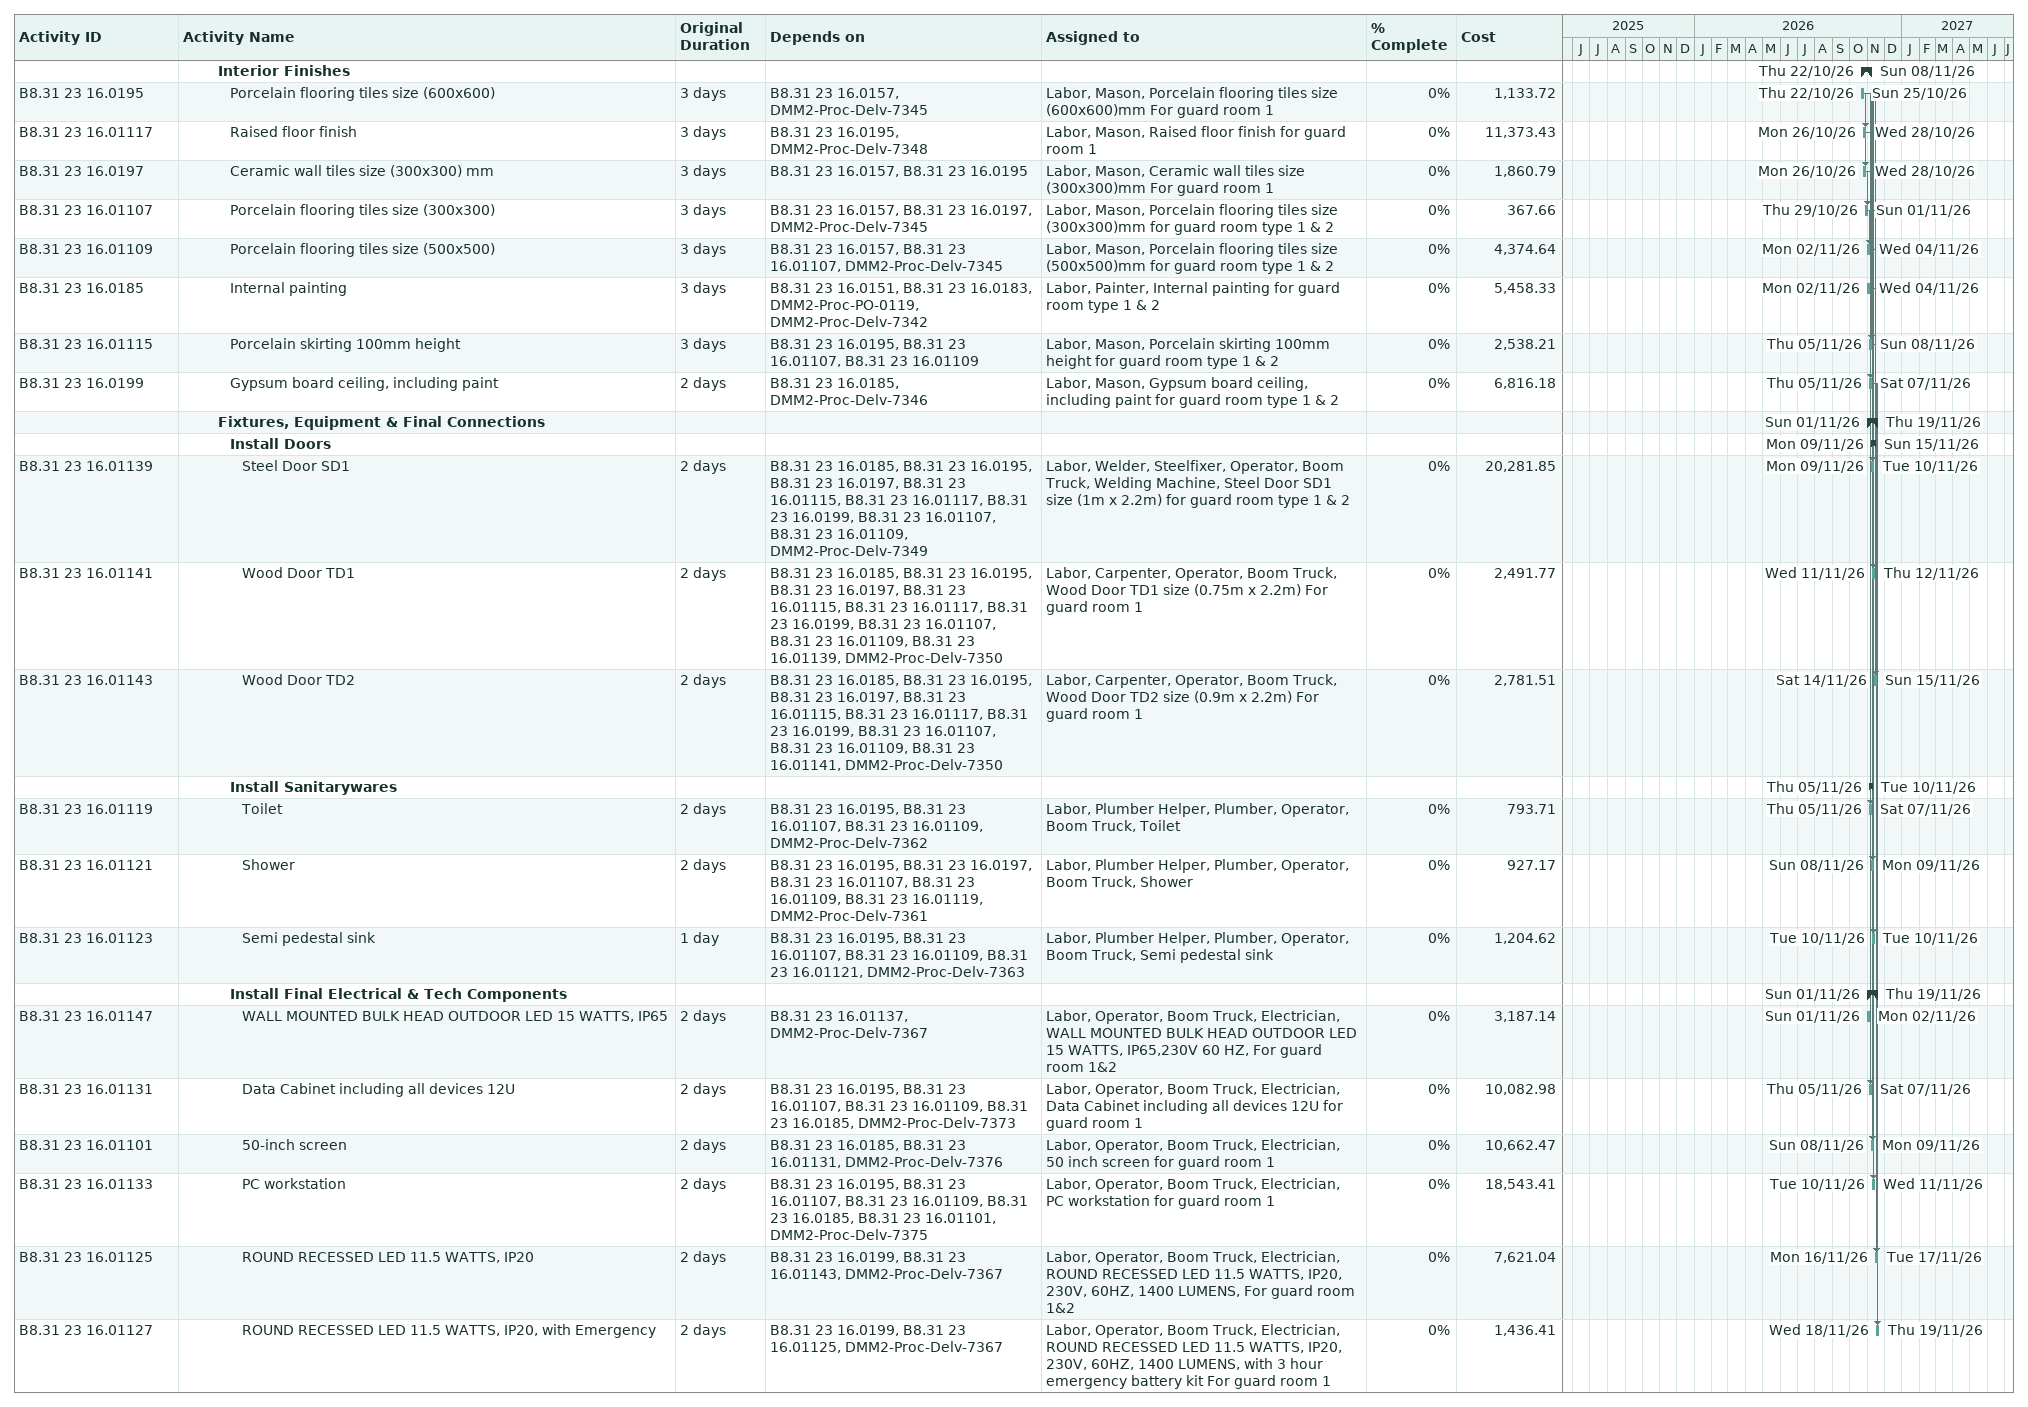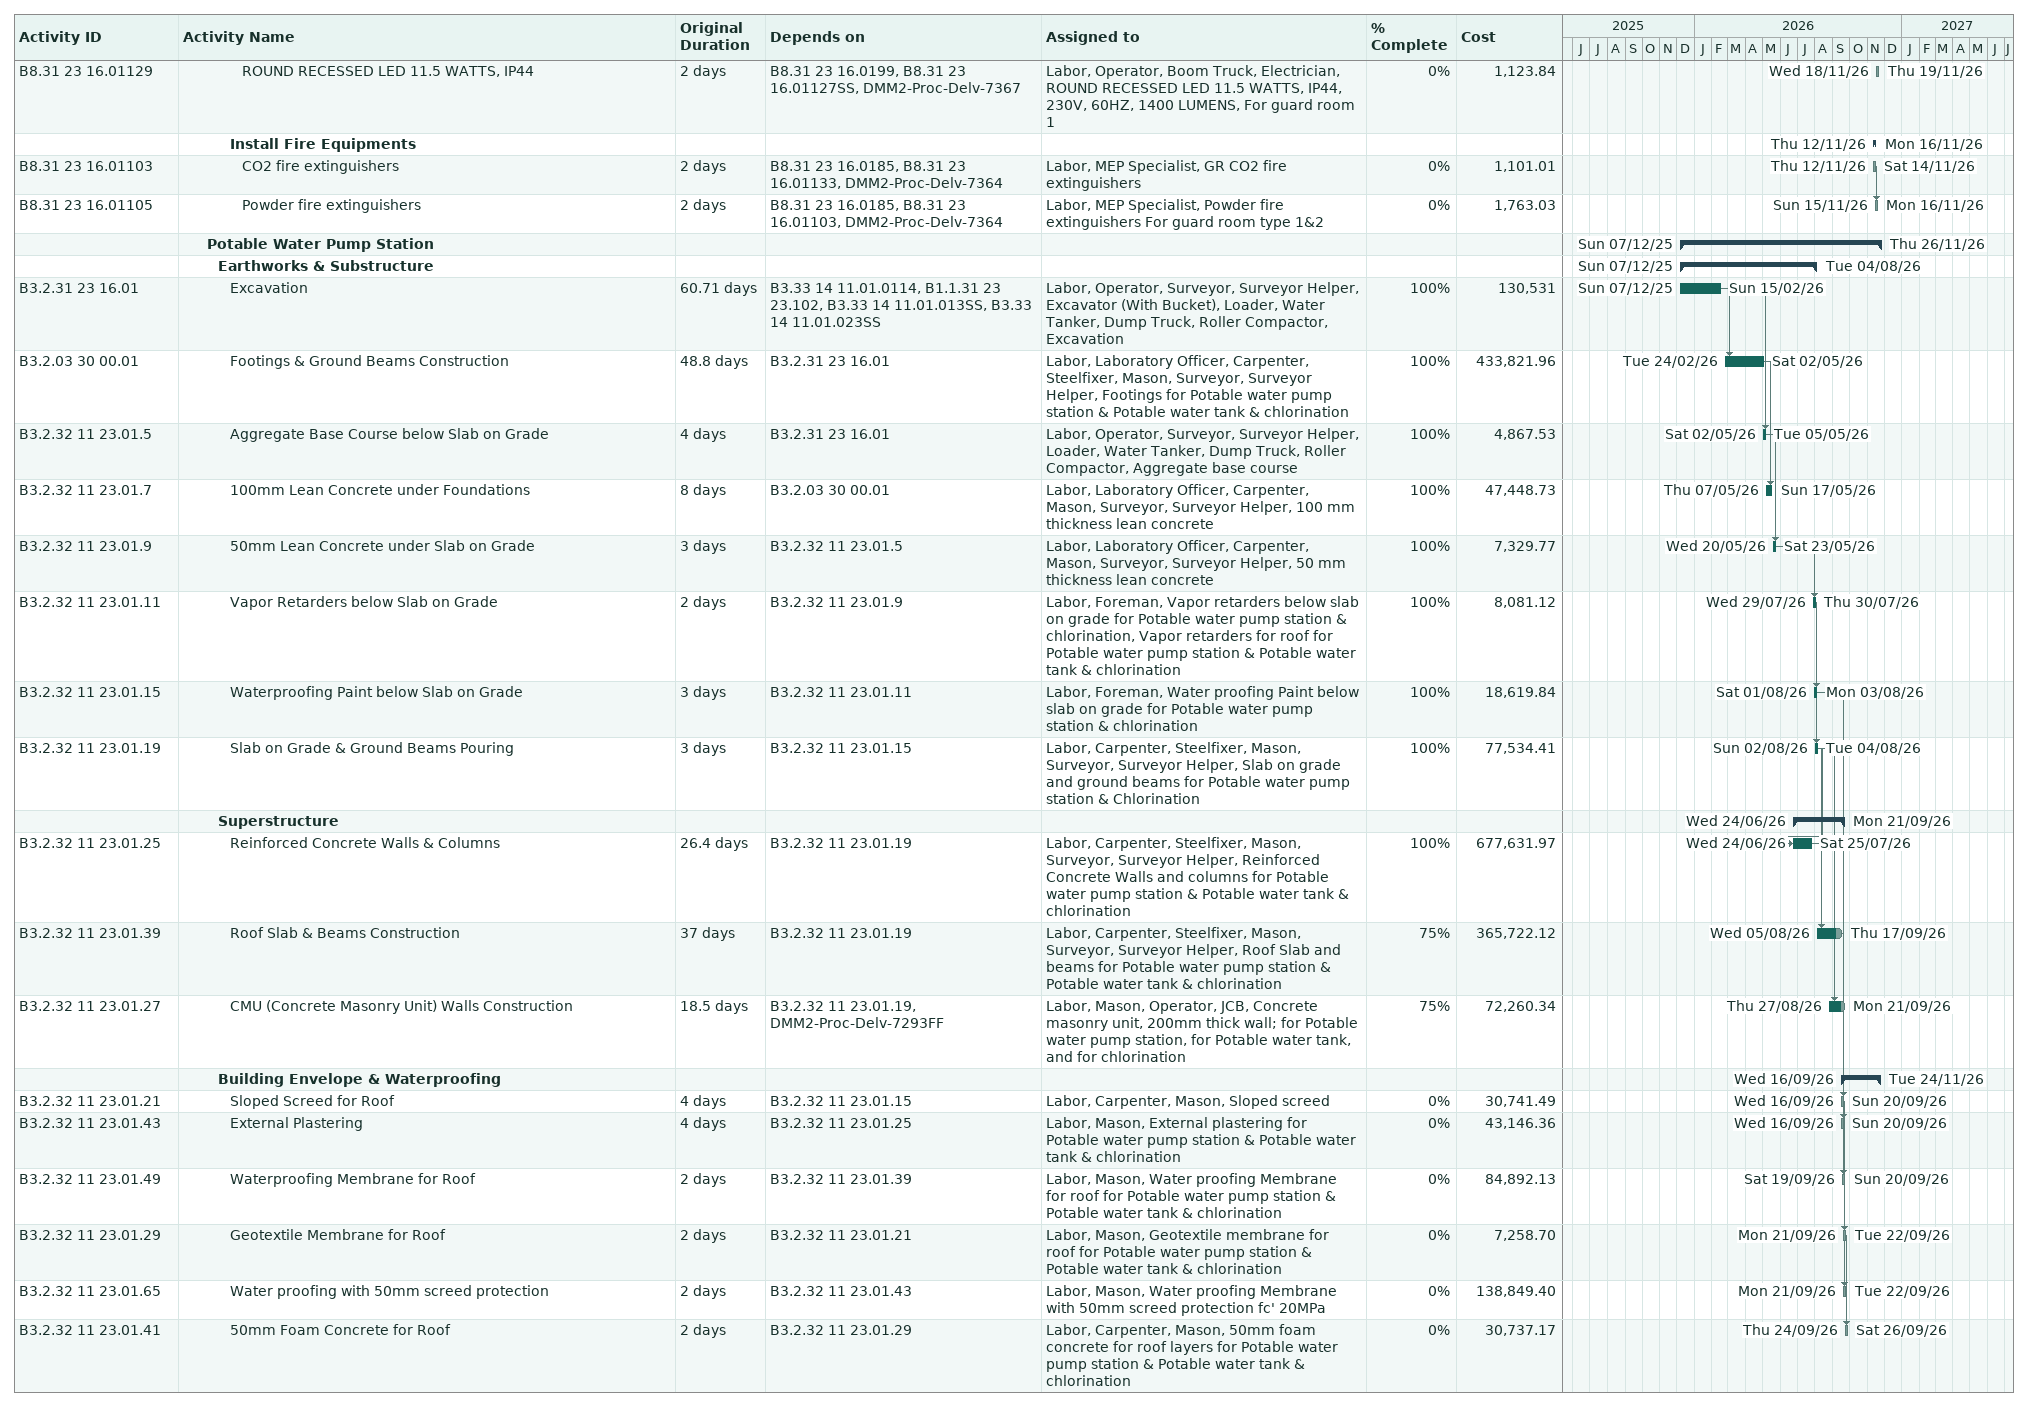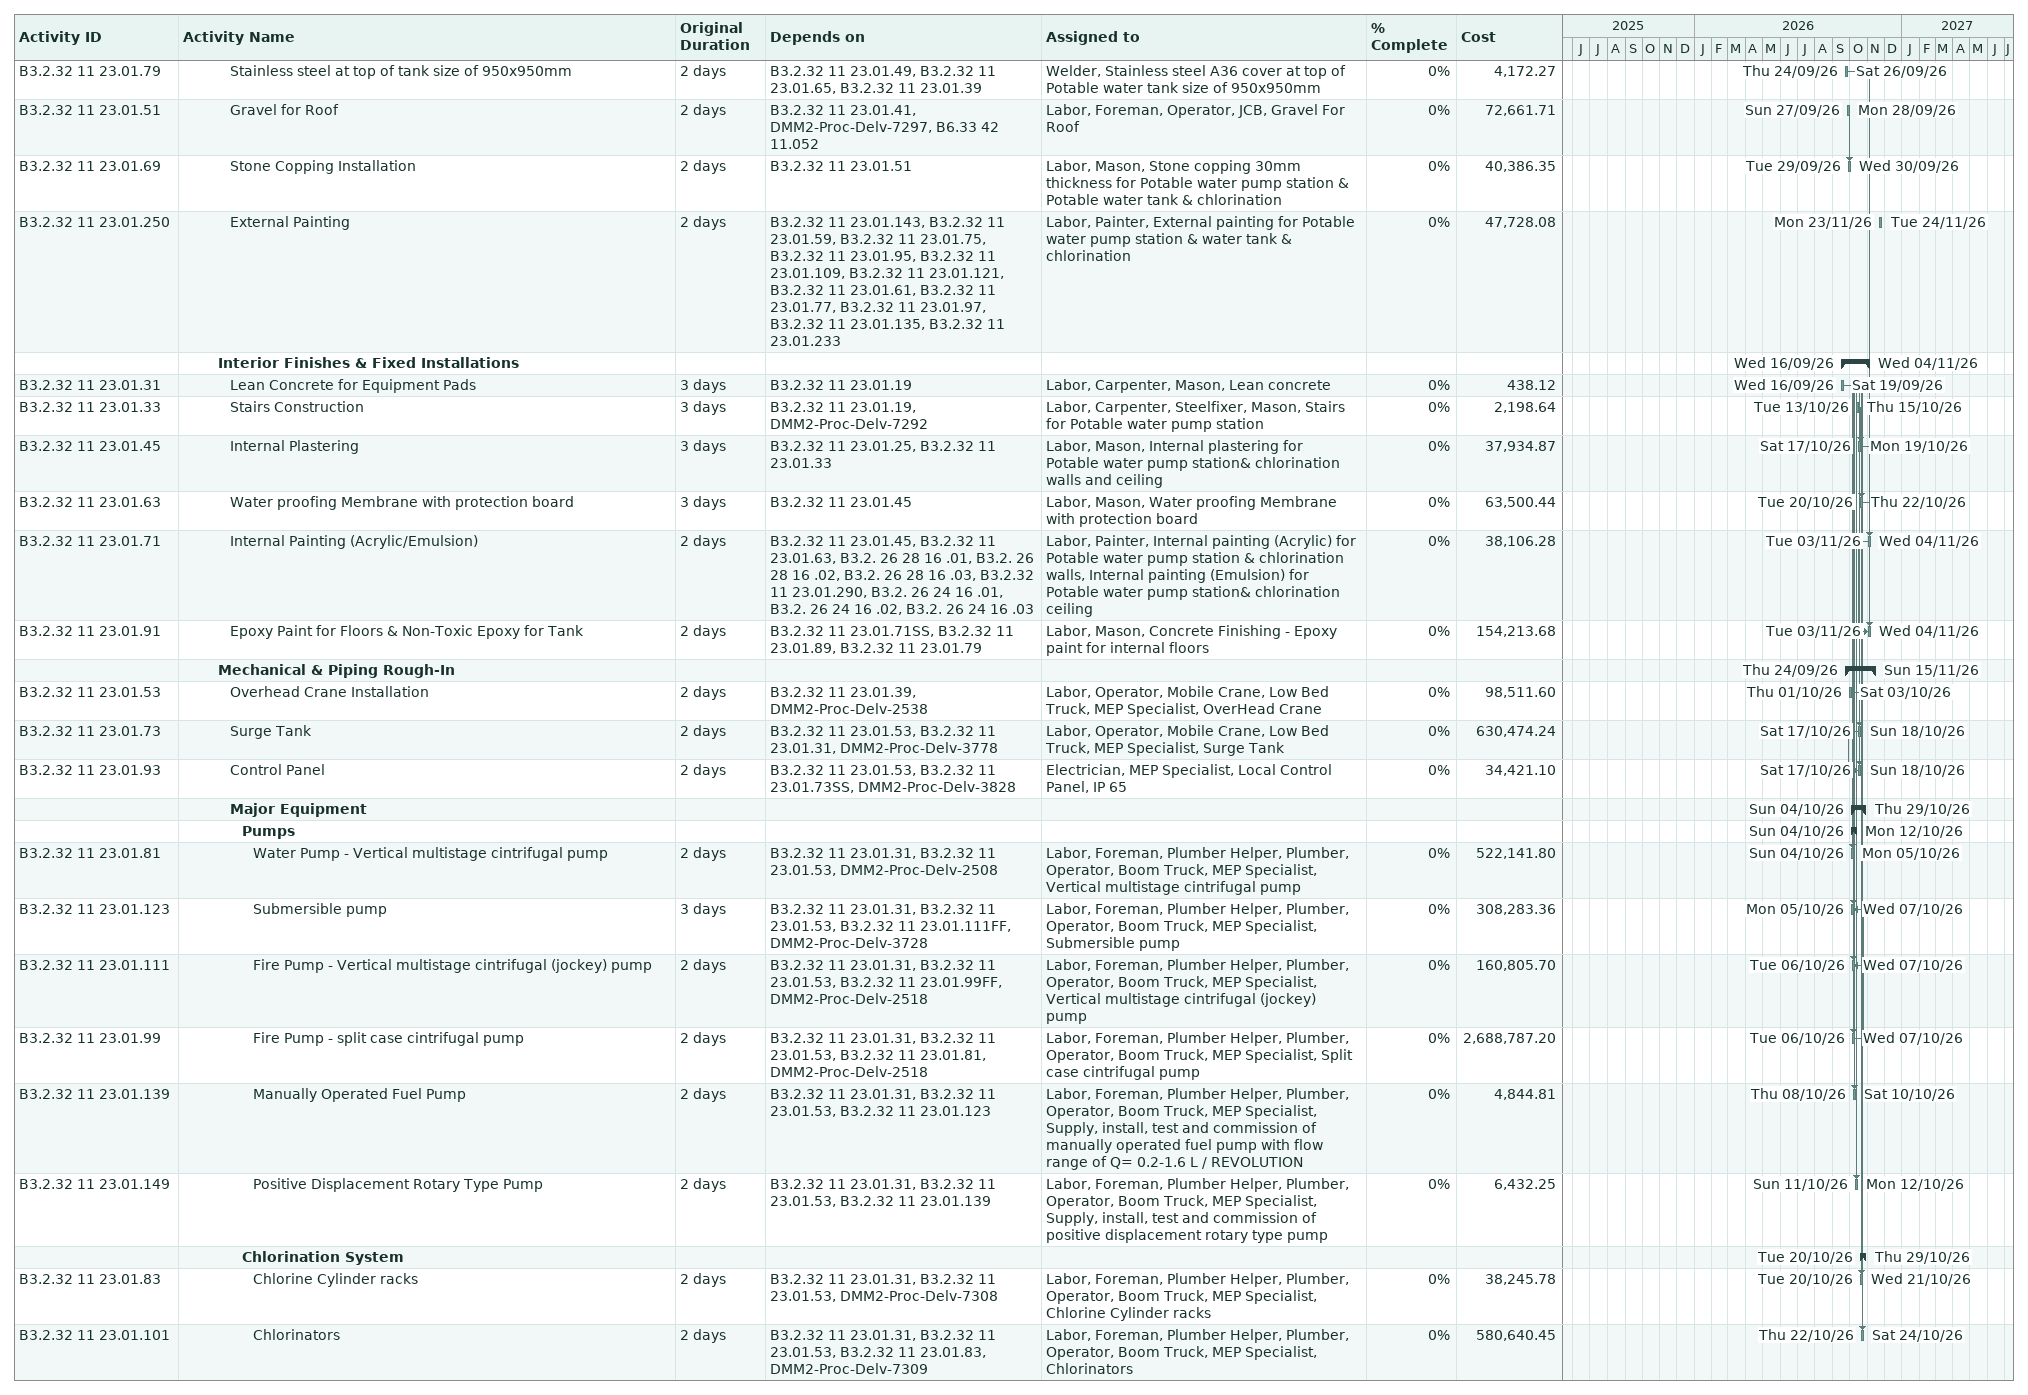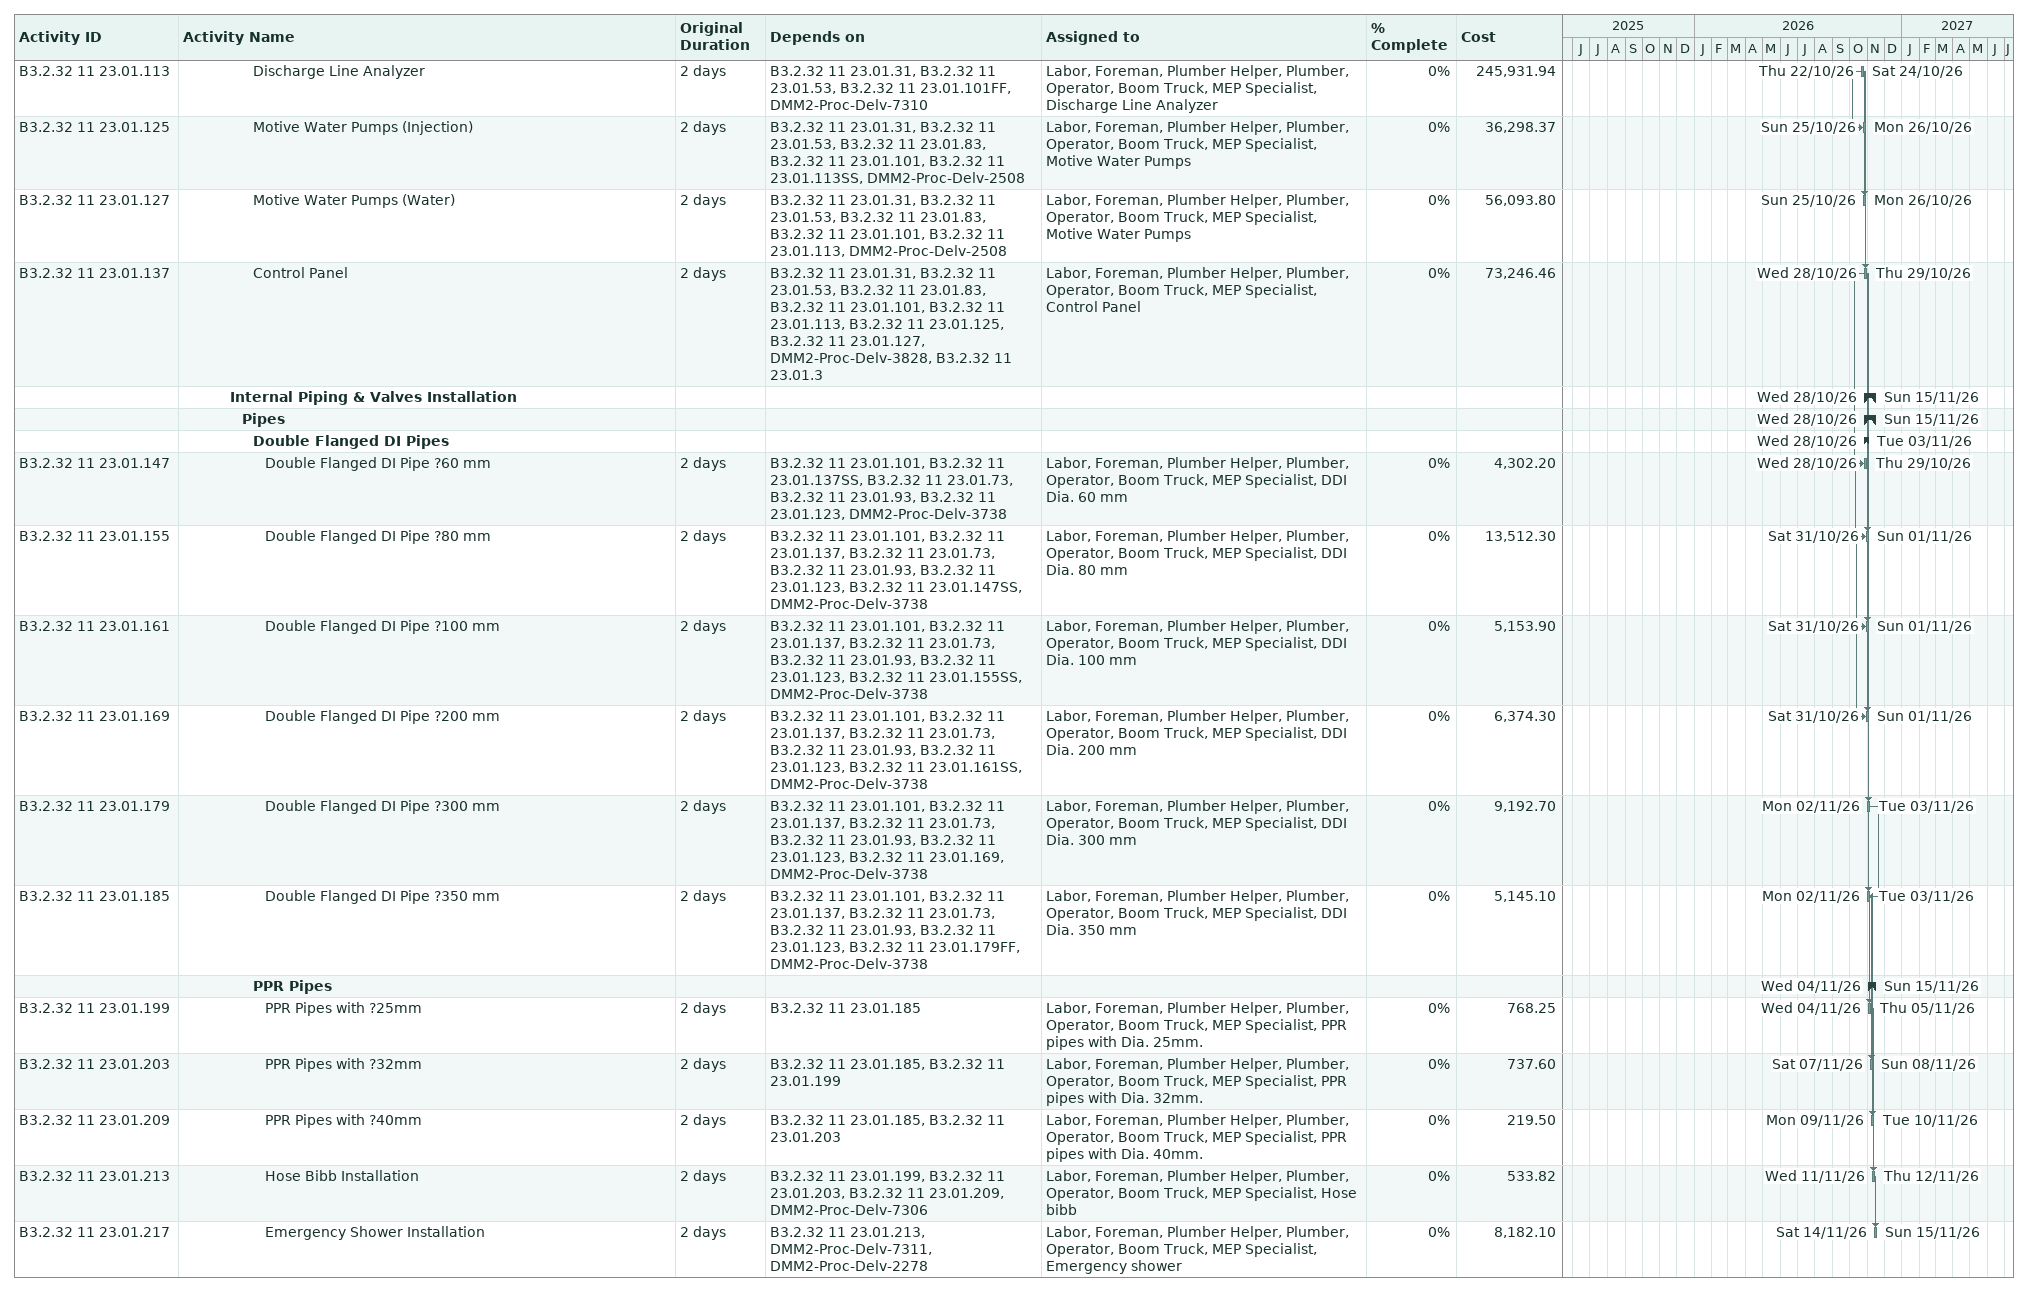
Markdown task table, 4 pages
| ID | Level | Task | Original duration | Start | Finish | Predecessors | Resources | % complete | Cost |
|---|---|---|---|---|---|---|---|---|---|
|  | 4 | **Interior Finishes** |  | 2026-10-22 | 2026-11-08 |  |  |  |  |
| B8.31 23 16.0195 | 5 | Porcelain flooring tiles size (600x600) | 3d | 2026-10-22 | 2026-10-25 | B8.31 23 16.0157, DMM2-Proc-Delv-7345 | Labor, Mason, Porcelain flooring tiles size (600x600)mm For guard room 1 | 0 | 1133.72 |
| B8.31 23 16.01117 | 5 | Raised floor finish | 3d | 2026-10-26 | 2026-10-28 | B8.31 23 16.0195, DMM2-Proc-Delv-7348 | Labor, Mason, Raised floor finish for guard room 1 | 0 | 11373.43 |
| B8.31 23 16.0197 | 5 | Ceramic wall tiles size (300x300) mm | 3d | 2026-10-26 | 2026-10-28 | B8.31 23 16.0157, B8.31 23 16.0195 | Labor, Mason, Ceramic wall tiles size (300x300)mm For guard room 1 | 0 | 1860.79 |
| B8.31 23 16.01107 | 5 | Porcelain flooring tiles size (300x300) | 3d | 2026-10-29 | 2026-11-01 | B8.31 23 16.0157, B8.31 23 16.0197, DMM2-Proc-Delv-7345 | Labor, Mason, Porcelain flooring tiles size (300x300)mm for guard room type 1 & 2 | 0 | 367.66 |
| B8.31 23 16.01109 | 5 | Porcelain flooring tiles size (500x500) | 3d | 2026-11-02 | 2026-11-04 | B8.31 23 16.0157, B8.31 23 16.01107, DMM2-Proc-Delv-7345 | Labor, Mason, Porcelain flooring tiles size (500x500)mm for guard room type 1 & 2 | 0 | 4374.64 |
| B8.31 23 16.0185 | 5 | Internal painting | 3d | 2026-11-02 | 2026-11-04 | B8.31 23 16.0151, B8.31 23 16.0183, DMM2-Proc-PO-0119, DMM2-Proc-Delv-7342 | Labor, Painter, Internal painting for guard room type 1 & 2 | 0 | 5458.33 |
| B8.31 23 16.01115 | 5 | Porcelain skirting 100mm height | 3d | 2026-11-05 | 2026-11-08 | B8.31 23 16.0195, B8.31 23 16.01107, B8.31 23 16.01109 | Labor, Mason, Porcelain skirting 100mm height for guard room type 1 & 2 | 0 | 2538.21 |
| B8.31 23 16.0199 | 5 | Gypsum board ceiling, including paint | 2d | 2026-11-05 | 2026-11-07 | B8.31 23 16.0185, DMM2-Proc-Delv-7346 | Labor, Mason, Gypsum board ceiling, including paint for guard room type 1 & 2 | 0 | 6816.18 |
|  | 4 | **Fixtures, Equipment & Final Connections** |  | 2026-11-01 | 2026-11-19 |  |  |  |  |
|  | 5 | **Install Doors** |  | 2026-11-09 | 2026-11-15 |  |  |  |  |
| B8.31 23 16.01139 | 6 | Steel Door SD1 | 2d | 2026-11-09 | 2026-11-10 | B8.31 23 16.0185, B8.31 23 16.0195, B8.31 23 16.0197, B8.31 23 16.01115, B8.31 23 16.01117, B8.31 23 16.0199, B8.31 23 16.01107, B8.31 23 16.01109, DMM2-Proc-Delv-7349 | Labor, Welder, Steelfixer, Operator, Boom Truck, Welding Machine, Steel Door SD1 size (1m x 2.2m) for guard room type 1 & 2 | 0 | 20281.85 |
| B8.31 23 16.01141 | 6 | Wood Door TD1 | 2d | 2026-11-11 | 2026-11-12 | B8.31 23 16.0185, B8.31 23 16.0195, B8.31 23 16.0197, B8.31 23 16.01115, B8.31 23 16.01117, B8.31 23 16.0199, B8.31 23 16.01107, B8.31 23 16.01109, B8.31 23 16.01139, DMM2-Proc-Delv-7350 | Labor, Carpenter, Operator, Boom Truck, Wood Door TD1 size (0.75m x 2.2m) For guard room 1 | 0 | 2491.77 |
| B8.31 23 16.01143 | 6 | Wood Door TD2 | 2d | 2026-11-14 | 2026-11-15 | B8.31 23 16.0185, B8.31 23 16.0195, B8.31 23 16.0197, B8.31 23 16.01115, B8.31 23 16.01117, B8.31 23 16.0199, B8.31 23 16.01107, B8.31 23 16.01109, B8.31 23 16.01141, DMM2-Proc-Delv-7350 | Labor, Carpenter, Operator, Boom Truck, Wood Door TD2 size (0.9m x 2.2m) For guard room 1 | 0 | 2781.51 |
|  | 5 | **Install Sanitarywares** |  | 2026-11-05 | 2026-11-10 |  |  |  |  |
| B8.31 23 16.01119 | 6 | Toilet | 2d | 2026-11-05 | 2026-11-07 | B8.31 23 16.0195, B8.31 23 16.01107, B8.31 23 16.01109, DMM2-Proc-Delv-7362 | Labor, Plumber Helper, Plumber, Operator, Boom Truck, Toilet | 0 | 793.71 |
| B8.31 23 16.01121 | 6 | Shower | 2d | 2026-11-08 | 2026-11-09 | B8.31 23 16.0195, B8.31 23 16.0197, B8.31 23 16.01107, B8.31 23 16.01109, B8.31 23 16.01119, DMM2-Proc-Delv-7361 | Labor, Plumber Helper, Plumber, Operator, Boom Truck, Shower | 0 | 927.17 |
| B8.31 23 16.01123 | 6 | Semi pedestal sink | 1d | 2026-11-10 | 2026-11-10 | B8.31 23 16.0195, B8.31 23 16.01107, B8.31 23 16.01109, B8.31 23 16.01121, DMM2-Proc-Delv-7363 | Labor, Plumber Helper, Plumber, Operator, Boom Truck, Semi pedestal sink | 0 | 1204.62 |
|  | 5 | **Install Final Electrical & Tech Components** |  | 2026-11-01 | 2026-11-19 |  |  |  |  |
| B8.31 23 16.01147 | 6 | WALL MOUNTED BULK HEAD OUTDOOR LED 15 WATTS, IP65 | 2d | 2026-11-01 | 2026-11-02 | B8.31 23 16.01137, DMM2-Proc-Delv-7367 | Labor, Operator, Boom Truck, Electrician, WALL MOUNTED BULK HEAD OUTDOOR LED 15 WATTS, IP65,230V 60 HZ, For guard room 1&2 | 0 | 3187.14 |
| B8.31 23 16.01131 | 6 | Data Cabinet including all devices 12U | 2d | 2026-11-05 | 2026-11-07 | B8.31 23 16.0195, B8.31 23 16.01107, B8.31 23 16.01109, B8.31 23 16.0185, DMM2-Proc-Delv-7373 | Labor, Operator, Boom Truck, Electrician, Data Cabinet including all devices 12U for guard room 1 | 0 | 10082.98 |
| B8.31 23 16.01101 | 6 | 50-inch screen | 2d | 2026-11-08 | 2026-11-09 | B8.31 23 16.0185, B8.31 23 16.01131, DMM2-Proc-Delv-7376 | Labor, Operator, Boom Truck, Electrician, 50 inch screen for guard room 1 | 0 | 10662.47 |
| B8.31 23 16.01133 | 6 | PC workstation | 2d | 2026-11-10 | 2026-11-11 | B8.31 23 16.0195, B8.31 23 16.01107, B8.31 23 16.01109, B8.31 23 16.0185, B8.31 23 16.01101, DMM2-Proc-Delv-7375 | Labor, Operator, Boom Truck, Electrician, PC workstation for guard room 1 | 0 | 18543.41 |
| B8.31 23 16.01125 | 6 | ROUND RECESSED LED 11.5 WATTS, IP20 | 2d | 2026-11-16 | 2026-11-17 | B8.31 23 16.0199, B8.31 23 16.01143, DMM2-Proc-Delv-7367 | Labor, Operator, Boom Truck, Electrician, ROUND RECESSED LED 11.5 WATTS, IP20, 230V, 60HZ, 1400 LUMENS, For guard room 1&2 | 0 | 7621.04 |
| B8.31 23 16.01127 | 6 | ROUND RECESSED LED 11.5 WATTS, IP20, with Emergency | 2d | 2026-11-18 | 2026-11-19 | B8.31 23 16.0199, B8.31 23 16.01125, DMM2-Proc-Delv-7367 | Labor, Operator, Boom Truck, Electrician, ROUND RECESSED LED 11.5 WATTS, IP20, 230V, 60HZ, 1400 LUMENS, with 3 hour emergency battery kit For guard room 1 | 0 | 1436.41 |
| B8.31 23 16.01129 | 6 | ROUND RECESSED LED 11.5 WATTS, IP44 | 2d | 2026-11-18 | 2026-11-19 | B8.31 23 16.0199, B8.31 23 16.01127SS, DMM2-Proc-Delv-7367 | Labor, Operator, Boom Truck, Electrician, ROUND RECESSED LED 11.5 WATTS, IP44, 230V, 60HZ, 1400 LUMENS, For guard room 1 | 0 | 1123.84 |
|  | 5 | **Install Fire Equipments** |  | 2026-11-12 | 2026-11-16 |  |  |  |  |
| B8.31 23 16.01103 | 6 | CO2 fire extinguishers | 2d | 2026-11-12 | 2026-11-14 | B8.31 23 16.0185, B8.31 23 16.01133, DMM2-Proc-Delv-7364 | Labor, MEP Specialist, GR CO2 fire extinguishers | 0 | 1101.01 |
| B8.31 23 16.01105 | 6 | Powder fire extinguishers | 2d | 2026-11-15 | 2026-11-16 | B8.31 23 16.0185, B8.31 23 16.01103, DMM2-Proc-Delv-7364 | Labor, MEP Specialist, Powder fire extinguishers For guard room type 1&2 | 0 | 1763.03 |
|  | 3 | **Potable Water Pump Station** |  | 2025-12-07 | 2026-11-26 |  |  |  |  |
|  | 4 | **Earthworks & Substructure** |  | 2025-12-07 | 2026-08-04 |  |  |  |  |
| B3.2.31 23 16.01 | 5 | Excavation | 60.71d | 2025-12-07 | 2026-02-15 | B3.33 14 11.01.0114, B1.1.31 23 23.102, B3.33 14 11.01.013SS, B3.33 14 11.01.023SS | Labor, Operator, Surveyor, Surveyor Helper, Excavator (With Bucket), Loader, Water Tanker, Dump Truck, Roller Compactor, Excavation | 100 | 130531 |
| B3.2.03 30 00.01 | 5 | Footings & Ground Beams Construction | 48.8d | 2026-02-24 | 2026-05-02 | B3.2.31 23 16.01 | Labor, Laboratory Officer, Carpenter, Steelfixer, Mason, Surveyor, Surveyor Helper, Footings for Potable water pump station & Potable water tank & chlorination | 100 | 433821.96 |
| B3.2.32 11 23.01.5 | 5 | Aggregate Base Course below Slab on Grade | 4d | 2026-05-02 | 2026-05-05 | B3.2.31 23 16.01 | Labor, Operator, Surveyor, Surveyor Helper, Loader, Water Tanker, Dump Truck, Roller Compactor, Aggregate base course | 100 | 4867.53 |
| B3.2.32 11 23.01.7 | 5 | 100mm Lean Concrete under Foundations | 8d | 2026-05-07 | 2026-05-17 | B3.2.03 30 00.01 | Labor, Laboratory Officer, Carpenter, Mason, Surveyor, Surveyor Helper, 100 mm thickness lean concrete | 100 | 47448.73 |
| B3.2.32 11 23.01.9 | 5 | 50mm Lean Concrete under Slab on Grade | 3d | 2026-05-20 | 2026-05-23 | B3.2.32 11 23.01.5 | Labor, Laboratory Officer, Carpenter, Mason, Surveyor, Surveyor Helper, 50 mm thickness lean concrete | 100 | 7329.77 |
| B3.2.32 11 23.01.11 | 5 | Vapor Retarders below Slab on Grade | 2d | 2026-07-29 | 2026-07-30 | B3.2.32 11 23.01.9 | Labor, Foreman, Vapor retarders below slab on grade for Potable water pump station & chlorination, Vapor retarders for roof for Potable water pump station & Potable water tank & chlorination | 100 | 8081.12 |
| B3.2.32 11 23.01.15 | 5 | Waterproofing Paint below Slab on Grade | 3d | 2026-08-01 | 2026-08-03 | B3.2.32 11 23.01.11 | Labor, Foreman, Water proofing Paint below slab on grade for Potable water pump station & chlorination | 100 | 18619.84 |
| B3.2.32 11 23.01.19 | 5 | Slab on Grade & Ground Beams Pouring | 3d | 2026-08-02 | 2026-08-04 | B3.2.32 11 23.01.15 | Labor, Carpenter, Steelfixer, Mason, Surveyor, Surveyor Helper, Slab on grade and ground beams for Potable water pump station & Chlorination | 100 | 77534.41 |
|  | 4 | **Superstructure** |  | 2026-06-24 | 2026-09-21 |  |  |  |  |
| B3.2.32 11 23.01.25 | 5 | Reinforced Concrete Walls & Columns | 26.4d | 2026-06-24 | 2026-07-25 | B3.2.32 11 23.01.19 | Labor, Carpenter, Steelfixer, Mason, Surveyor, Surveyor Helper, Reinforced Concrete Walls and columns for Potable water pump station & Potable water tank & chlorination | 100 | 677631.97 |
| B3.2.32 11 23.01.39 | 5 | Roof Slab & Beams Construction | 37d | 2026-08-05 | 2026-09-17 | B3.2.32 11 23.01.19 | Labor, Carpenter, Steelfixer, Mason, Surveyor, Surveyor Helper, Roof Slab and beams for Potable water pump station & Potable water tank & chlorination | 75 | 365722.12 |
| B3.2.32 11 23.01.27 | 5 | CMU (Concrete Masonry Unit) Walls Construction | 18.5d | 2026-08-27 | 2026-09-21 | B3.2.32 11 23.01.19, DMM2-Proc-Delv-7293FF | Labor, Mason, Operator, JCB, Concrete masonry unit, 200mm thick wall; for Potable water pump station, for Potable water tank, and for chlorination | 75 | 72260.34 |
|  | 4 | **Building Envelope & Waterproofing** |  | 2026-09-16 | 2026-11-24 |  |  |  |  |
| B3.2.32 11 23.01.21 | 5 | Sloped Screed for Roof | 4d | 2026-09-16 | 2026-09-20 | B3.2.32 11 23.01.15 | Labor, Carpenter, Mason, Sloped screed | 0 | 30741.49 |
| B3.2.32 11 23.01.43 | 5 | External Plastering | 4d | 2026-09-16 | 2026-09-20 | B3.2.32 11 23.01.25 | Labor, Mason, External plastering for Potable water pump station & Potable water tank & chlorination | 0 | 43146.36 |
| B3.2.32 11 23.01.49 | 5 | Waterproofing Membrane for Roof | 2d | 2026-09-19 | 2026-09-20 | B3.2.32 11 23.01.39 | Labor, Mason, Water proofing Membrane for roof for Potable water pump station & Potable water tank & chlorination | 0 | 84892.13 |
| B3.2.32 11 23.01.29 | 5 | Geotextile Membrane for Roof | 2d | 2026-09-21 | 2026-09-22 | B3.2.32 11 23.01.21 | Labor, Mason, Geotextile membrane for roof for Potable water pump station & Potable water tank & chlorination | 0 | 7258.70 |
| B3.2.32 11 23.01.65 | 5 | Water proofing with 50mm screed protection | 2d | 2026-09-21 | 2026-09-22 | B3.2.32 11 23.01.43 | Labor, Mason, Water proofing Membrane with 50mm screed protection fc' 20MPa | 0 | 138849.40 |
| B3.2.32 11 23.01.41 | 5 | 50mm Foam Concrete for Roof | 2d | 2026-09-24 | 2026-09-26 | B3.2.32 11 23.01.29 | Labor, Carpenter, Mason, 50mm foam concrete for roof layers for Potable water pump station & Potable water tank & chlorination | 0 | 30737.17 |
| B3.2.32 11 23.01.79 | 5 | Stainless steel at top of tank size of 950x950mm | 2d | 2026-09-24 | 2026-09-26 | B3.2.32 11 23.01.49, B3.2.32 11 23.01.65, B3.2.32 11 23.01.39 | Welder, Stainless steel A36 cover at top of Potable water tank size of 950x950mm | 0 | 4172.27 |
| B3.2.32 11 23.01.51 | 5 | Gravel for Roof | 2d | 2026-09-27 | 2026-09-28 | B3.2.32 11 23.01.41, DMM2-Proc-Delv-7297, B6.33 42 11.052 | Labor, Foreman, Operator, JCB, Gravel For Roof | 0 | 72661.71 |
| B3.2.32 11 23.01.69 | 5 | Stone Copping Installation | 2d | 2026-09-29 | 2026-09-30 | B3.2.32 11 23.01.51 | Labor, Mason, Stone copping 30mm thickness for Potable water pump station & Potable water tank & chlorination | 0 | 40386.35 |
| B3.2.32 11 23.01.250 | 5 | External Painting | 2d | 2026-11-23 | 2026-11-24 | B3.2.32 11 23.01.143, B3.2.32 11 23.01.59, B3.2.32 11 23.01.75, B3.2.32 11 23.01.95, B3.2.32 11 23.01.109, B3.2.32 11 23.01.121, B3.2.32 11 23.01.61, B3.2.32 11 23.01.77, B3.2.32 11 23.01.97, B3.2.32 11 23.01.135, B3.2.32 11 23.01.233 | Labor, Painter, External painting for Potable water pump station & water tank & chlorination | 0 | 47728.08 |
|  | 4 | **Interior Finishes & Fixed Installations** |  | 2026-09-16 | 2026-11-04 |  |  |  |  |
| B3.2.32 11 23.01.31 | 5 | Lean Concrete for Equipment Pads | 3d | 2026-09-16 | 2026-09-19 | B3.2.32 11 23.01.19 | Labor, Carpenter, Mason, Lean concrete | 0 | 438.12 |
| B3.2.32 11 23.01.33 | 5 | Stairs Construction | 3d | 2026-10-13 | 2026-10-15 | B3.2.32 11 23.01.19, DMM2-Proc-Delv-7292 | Labor, Carpenter, Steelfixer, Mason, Stairs for Potable water pump station | 0 | 2198.64 |
| B3.2.32 11 23.01.45 | 5 | Internal Plastering | 3d | 2026-10-17 | 2026-10-19 | B3.2.32 11 23.01.25, B3.2.32 11 23.01.33 | Labor, Mason, Internal plastering for Potable water pump station& chlorination walls and ceiling | 0 | 37934.87 |
| B3.2.32 11 23.01.63 | 5 | Water proofing Membrane with protection board | 3d | 2026-10-20 | 2026-10-22 | B3.2.32 11 23.01.45 | Labor, Mason, Water proofing Membrane with protection board | 0 | 63500.44 |
| B3.2.32 11 23.01.71 | 5 | Internal Painting (Acrylic/Emulsion) | 2d | 2026-11-03 | 2026-11-04 | B3.2.32 11 23.01.45, B3.2.32 11 23.01.63, B3.2. 26 28 16 .01, B3.2. 26 28 16 .02, B3.2. 26 28 16 .03, B3.2.32 11 23.01.290, B3.2. 26 24 16 .01, B3.2. 26 24 16 .02, B3.2. 26 24 16 .03 | Labor, Painter, Internal painting (Acrylic) for Potable water pump station & chlorination walls, Internal painting (Emulsion) for Potable water pump station& chlorination ceiling | 0 | 38106.28 |
| B3.2.32 11 23.01.91 | 5 | Epoxy Paint for Floors & Non-Toxic Epoxy for Tank | 2d | 2026-11-03 | 2026-11-04 | B3.2.32 11 23.01.71SS, B3.2.32 11 23.01.89, B3.2.32 11 23.01.79 | Labor, Mason, Concrete Finishing - Epoxy paint for internal floors | 0 | 154213.68 |
|  | 4 | **Mechanical & Piping Rough-In** |  | 2026-09-24 | 2026-11-15 |  |  |  |  |
| B3.2.32 11 23.01.53 | 5 | Overhead Crane Installation | 2d | 2026-10-01 | 2026-10-03 | B3.2.32 11 23.01.39, DMM2-Proc-Delv-2538 | Labor, Operator, Mobile Crane, Low Bed Truck, MEP Specialist, OverHead Crane | 0 | 98511.60 |
| B3.2.32 11 23.01.73 | 5 | Surge Tank | 2d | 2026-10-17 | 2026-10-18 | B3.2.32 11 23.01.53, B3.2.32 11 23.01.31, DMM2-Proc-Delv-3778 | Labor, Operator, Mobile Crane, Low Bed Truck, MEP Specialist, Surge Tank | 0 | 630474.24 |
| B3.2.32 11 23.01.93 | 5 | Control Panel | 2d | 2026-10-17 | 2026-10-18 | B3.2.32 11 23.01.53, B3.2.32 11 23.01.73SS, DMM2-Proc-Delv-3828 | Electrician, MEP Specialist, Local Control Panel, IP 65 | 0 | 34421.10 |
|  | 5 | **Major Equipment** |  | 2026-10-04 | 2026-10-29 |  |  |  |  |
|  | 6 | **Pumps** |  | 2026-10-04 | 2026-10-12 |  |  |  |  |
| B3.2.32 11 23.01.81 | 7 | Water Pump - Vertical multistage cintrifugal pump | 2d | 2026-10-04 | 2026-10-05 | B3.2.32 11 23.01.31, B3.2.32 11 23.01.53, DMM2-Proc-Delv-2508 | Labor, Foreman, Plumber Helper, Plumber, Operator, Boom Truck, MEP Specialist, Vertical multistage cintrifugal pump | 0 | 522141.80 |
| B3.2.32 11 23.01.123 | 7 | Submersible pump | 3d | 2026-10-05 | 2026-10-07 | B3.2.32 11 23.01.31, B3.2.32 11 23.01.53, B3.2.32 11 23.01.111FF, DMM2-Proc-Delv-3728 | Labor, Foreman, Plumber Helper, Plumber, Operator, Boom Truck, MEP Specialist, Submersible pump | 0 | 308283.36 |
| B3.2.32 11 23.01.111 | 7 | Fire Pump - Vertical multistage cintrifugal (jockey) pump | 2d | 2026-10-06 | 2026-10-07 | B3.2.32 11 23.01.31, B3.2.32 11 23.01.53, B3.2.32 11 23.01.99FF, DMM2-Proc-Delv-2518 | Labor, Foreman, Plumber Helper, Plumber, Operator, Boom Truck, MEP Specialist, Vertical multistage cintrifugal (jockey) pump | 0 | 160805.70 |
| B3.2.32 11 23.01.99 | 7 | Fire Pump - split case cintrifugal pump | 2d | 2026-10-06 | 2026-10-07 | B3.2.32 11 23.01.31, B3.2.32 11 23.01.53, B3.2.32 11 23.01.81, DMM2-Proc-Delv-2518 | Labor, Foreman, Plumber Helper, Plumber, Operator, Boom Truck, MEP Specialist, Split case cintrifugal pump | 0 | 2688787.20 |
| B3.2.32 11 23.01.139 | 7 | Manually Operated Fuel Pump | 2d | 2026-10-08 | 2026-10-10 | B3.2.32 11 23.01.31, B3.2.32 11 23.01.53, B3.2.32 11 23.01.123 | Labor, Foreman, Plumber Helper, Plumber, Operator, Boom Truck, MEP Specialist, Supply, install, test and commission of manually operated fuel pump with flow range of Q= 0.2-1.6 L / REVOLUTION | 0 | 4844.81 |
| B3.2.32 11 23.01.149 | 7 | Positive Displacement Rotary Type Pump | 2d | 2026-10-11 | 2026-10-12 | B3.2.32 11 23.01.31, B3.2.32 11 23.01.53, B3.2.32 11 23.01.139 | Labor, Foreman, Plumber Helper, Plumber, Operator, Boom Truck, MEP Specialist, Supply, install, test and commission of positive displacement rotary type pump | 0 | 6432.25 |
|  | 6 | **Chlorination System** |  | 2026-10-20 | 2026-10-29 |  |  |  |  |
| B3.2.32 11 23.01.83 | 7 | Chlorine Cylinder racks | 2d | 2026-10-20 | 2026-10-21 | B3.2.32 11 23.01.31, B3.2.32 11 23.01.53, DMM2-Proc-Delv-7308 | Labor, Foreman, Plumber Helper, Plumber, Operator, Boom Truck, MEP Specialist, Chlorine Cylinder racks | 0 | 38245.78 |
| B3.2.32 11 23.01.101 | 7 | Chlorinators | 2d | 2026-10-22 | 2026-10-24 | B3.2.32 11 23.01.31, B3.2.32 11 23.01.53, B3.2.32 11 23.01.83, DMM2-Proc-Delv-7309 | Labor, Foreman, Plumber Helper, Plumber, Operator, Boom Truck, MEP Specialist, Chlorinators | 0 | 580640.45 |
| B3.2.32 11 23.01.113 | 7 | Discharge Line Analyzer | 2d | 2026-10-22 | 2026-10-24 | B3.2.32 11 23.01.31, B3.2.32 11 23.01.53, B3.2.32 11 23.01.101FF, DMM2-Proc-Delv-7310 | Labor, Foreman, Plumber Helper, Plumber, Operator, Boom Truck, MEP Specialist, Discharge Line Analyzer | 0 | 245931.94 |
| B3.2.32 11 23.01.125 | 7 | Motive Water Pumps (Injection) | 2d | 2026-10-25 | 2026-10-26 | B3.2.32 11 23.01.31, B3.2.32 11 23.01.53, B3.2.32 11 23.01.83, B3.2.32 11 23.01.101, B3.2.32 11 23.01.113SS, DMM2-Proc-Delv-2508 | Labor, Foreman, Plumber Helper, Plumber, Operator, Boom Truck, MEP Specialist, Motive Water Pumps | 0 | 36298.37 |
| B3.2.32 11 23.01.127 | 7 | Motive Water Pumps (Water) | 2d | 2026-10-25 | 2026-10-26 | B3.2.32 11 23.01.31, B3.2.32 11 23.01.53, B3.2.32 11 23.01.83, B3.2.32 11 23.01.101, B3.2.32 11 23.01.113, DMM2-Proc-Delv-2508 | Labor, Foreman, Plumber Helper, Plumber, Operator, Boom Truck, MEP Specialist, Motive Water Pumps | 0 | 56093.80 |
| B3.2.32 11 23.01.137 | 7 | Control Panel | 2d | 2026-10-28 | 2026-10-29 | B3.2.32 11 23.01.31, B3.2.32 11 23.01.53, B3.2.32 11 23.01.83, B3.2.32 11 23.01.101, B3.2.32 11 23.01.113, B3.2.32 11 23.01.125, B3.2.32 11 23.01.127, DMM2-Proc-Delv-3828, B3.2.32 11 23.01.3 | Labor, Foreman, Plumber Helper, Plumber, Operator, Boom Truck, MEP Specialist, Control Panel | 0 | 73246.46 |
|  | 5 | **Internal Piping & Valves Installation** |  | 2026-10-28 | 2026-11-15 |  |  |  |  |
|  | 6 | **Pipes** |  | 2026-10-28 | 2026-11-15 |  |  |  |  |
|  | 7 | **Double Flanged DI Pipes** |  | 2026-10-28 | 2026-11-03 |  |  |  |  |
| B3.2.32 11 23.01.147 | 8 | Double Flanged DI Pipe ?60 mm | 2d | 2026-10-28 | 2026-10-29 | B3.2.32 11 23.01.101, B3.2.32 11 23.01.137SS, B3.2.32 11 23.01.73, B3.2.32 11 23.01.93, B3.2.32 11 23.01.123, DMM2-Proc-Delv-3738 | Labor, Foreman, Plumber Helper, Plumber, Operator, Boom Truck, MEP Specialist, DDI Dia. 60 mm | 0 | 4302.20 |
| B3.2.32 11 23.01.155 | 8 | Double Flanged DI Pipe ?80 mm | 2d | 2026-10-31 | 2026-11-01 | B3.2.32 11 23.01.101, B3.2.32 11 23.01.137, B3.2.32 11 23.01.73, B3.2.32 11 23.01.93, B3.2.32 11 23.01.123, B3.2.32 11 23.01.147SS, DMM2-Proc-Delv-3738 | Labor, Foreman, Plumber Helper, Plumber, Operator, Boom Truck, MEP Specialist, DDI Dia. 80 mm | 0 | 13512.30 |
| B3.2.32 11 23.01.161 | 8 | Double Flanged DI Pipe ?100 mm | 2d | 2026-10-31 | 2026-11-01 | B3.2.32 11 23.01.101, B3.2.32 11 23.01.137, B3.2.32 11 23.01.73, B3.2.32 11 23.01.93, B3.2.32 11 23.01.123, B3.2.32 11 23.01.155SS, DMM2-Proc-Delv-3738 | Labor, Foreman, Plumber Helper, Plumber, Operator, Boom Truck, MEP Specialist, DDI Dia. 100 mm | 0 | 5153.90 |
| B3.2.32 11 23.01.169 | 8 | Double Flanged DI Pipe ?200 mm | 2d | 2026-10-31 | 2026-11-01 | B3.2.32 11 23.01.101, B3.2.32 11 23.01.137, B3.2.32 11 23.01.73, B3.2.32 11 23.01.93, B3.2.32 11 23.01.123, B3.2.32 11 23.01.161SS, DMM2-Proc-Delv-3738 | Labor, Foreman, Plumber Helper, Plumber, Operator, Boom Truck, MEP Specialist, DDI Dia. 200 mm | 0 | 6374.30 |
| B3.2.32 11 23.01.179 | 8 | Double Flanged DI Pipe ?300 mm | 2d | 2026-11-02 | 2026-11-03 | B3.2.32 11 23.01.101, B3.2.32 11 23.01.137, B3.2.32 11 23.01.73, B3.2.32 11 23.01.93, B3.2.32 11 23.01.123, B3.2.32 11 23.01.169, DMM2-Proc-Delv-3738 | Labor, Foreman, Plumber Helper, Plumber, Operator, Boom Truck, MEP Specialist, DDI Dia. 300 mm | 0 | 9192.70 |
| B3.2.32 11 23.01.185 | 8 | Double Flanged DI Pipe ?350 mm | 2d | 2026-11-02 | 2026-11-03 | B3.2.32 11 23.01.101, B3.2.32 11 23.01.137, B3.2.32 11 23.01.73, B3.2.32 11 23.01.93, B3.2.32 11 23.01.123, B3.2.32 11 23.01.179FF, DMM2-Proc-Delv-3738 | Labor, Foreman, Plumber Helper, Plumber, Operator, Boom Truck, MEP Specialist, DDI Dia. 350 mm | 0 | 5145.10 |
|  | 7 | **PPR Pipes** |  | 2026-11-04 | 2026-11-15 |  |  |  |  |
| B3.2.32 11 23.01.199 | 8 | PPR Pipes with ?25mm | 2d | 2026-11-04 | 2026-11-05 | B3.2.32 11 23.01.185 | Labor, Foreman, Plumber Helper, Plumber, Operator, Boom Truck, MEP Specialist, PPR pipes with Dia. 25mm. | 0 | 768.25 |
| B3.2.32 11 23.01.203 | 8 | PPR Pipes with ?32mm | 2d | 2026-11-07 | 2026-11-08 | B3.2.32 11 23.01.185, B3.2.32 11 23.01.199 | Labor, Foreman, Plumber Helper, Plumber, Operator, Boom Truck, MEP Specialist, PPR pipes with Dia. 32mm. | 0 | 737.60 |
| B3.2.32 11 23.01.209 | 8 | PPR Pipes with ?40mm | 2d | 2026-11-09 | 2026-11-10 | B3.2.32 11 23.01.185, B3.2.32 11 23.01.203 | Labor, Foreman, Plumber Helper, Plumber, Operator, Boom Truck, MEP Specialist, PPR pipes with Dia. 40mm. | 0 | 219.50 |
| B3.2.32 11 23.01.213 | 8 | Hose Bibb Installation | 2d | 2026-11-11 | 2026-11-12 | B3.2.32 11 23.01.199, B3.2.32 11 23.01.203, B3.2.32 11 23.01.209, DMM2-Proc-Delv-7306 | Labor, Foreman, Plumber Helper, Plumber, Operator, Boom Truck, MEP Specialist, Hose bibb | 0 | 533.82 |
| B3.2.32 11 23.01.217 | 8 | Emergency Shower Installation | 2d | 2026-11-14 | 2026-11-15 | B3.2.32 11 23.01.213, DMM2-Proc-Delv-7311, DMM2-Proc-Delv-2278 | Labor, Foreman, Plumber Helper, Plumber, Operator, Boom Truck, MEP Specialist, Emergency shower | 0 | 8182.10 |
